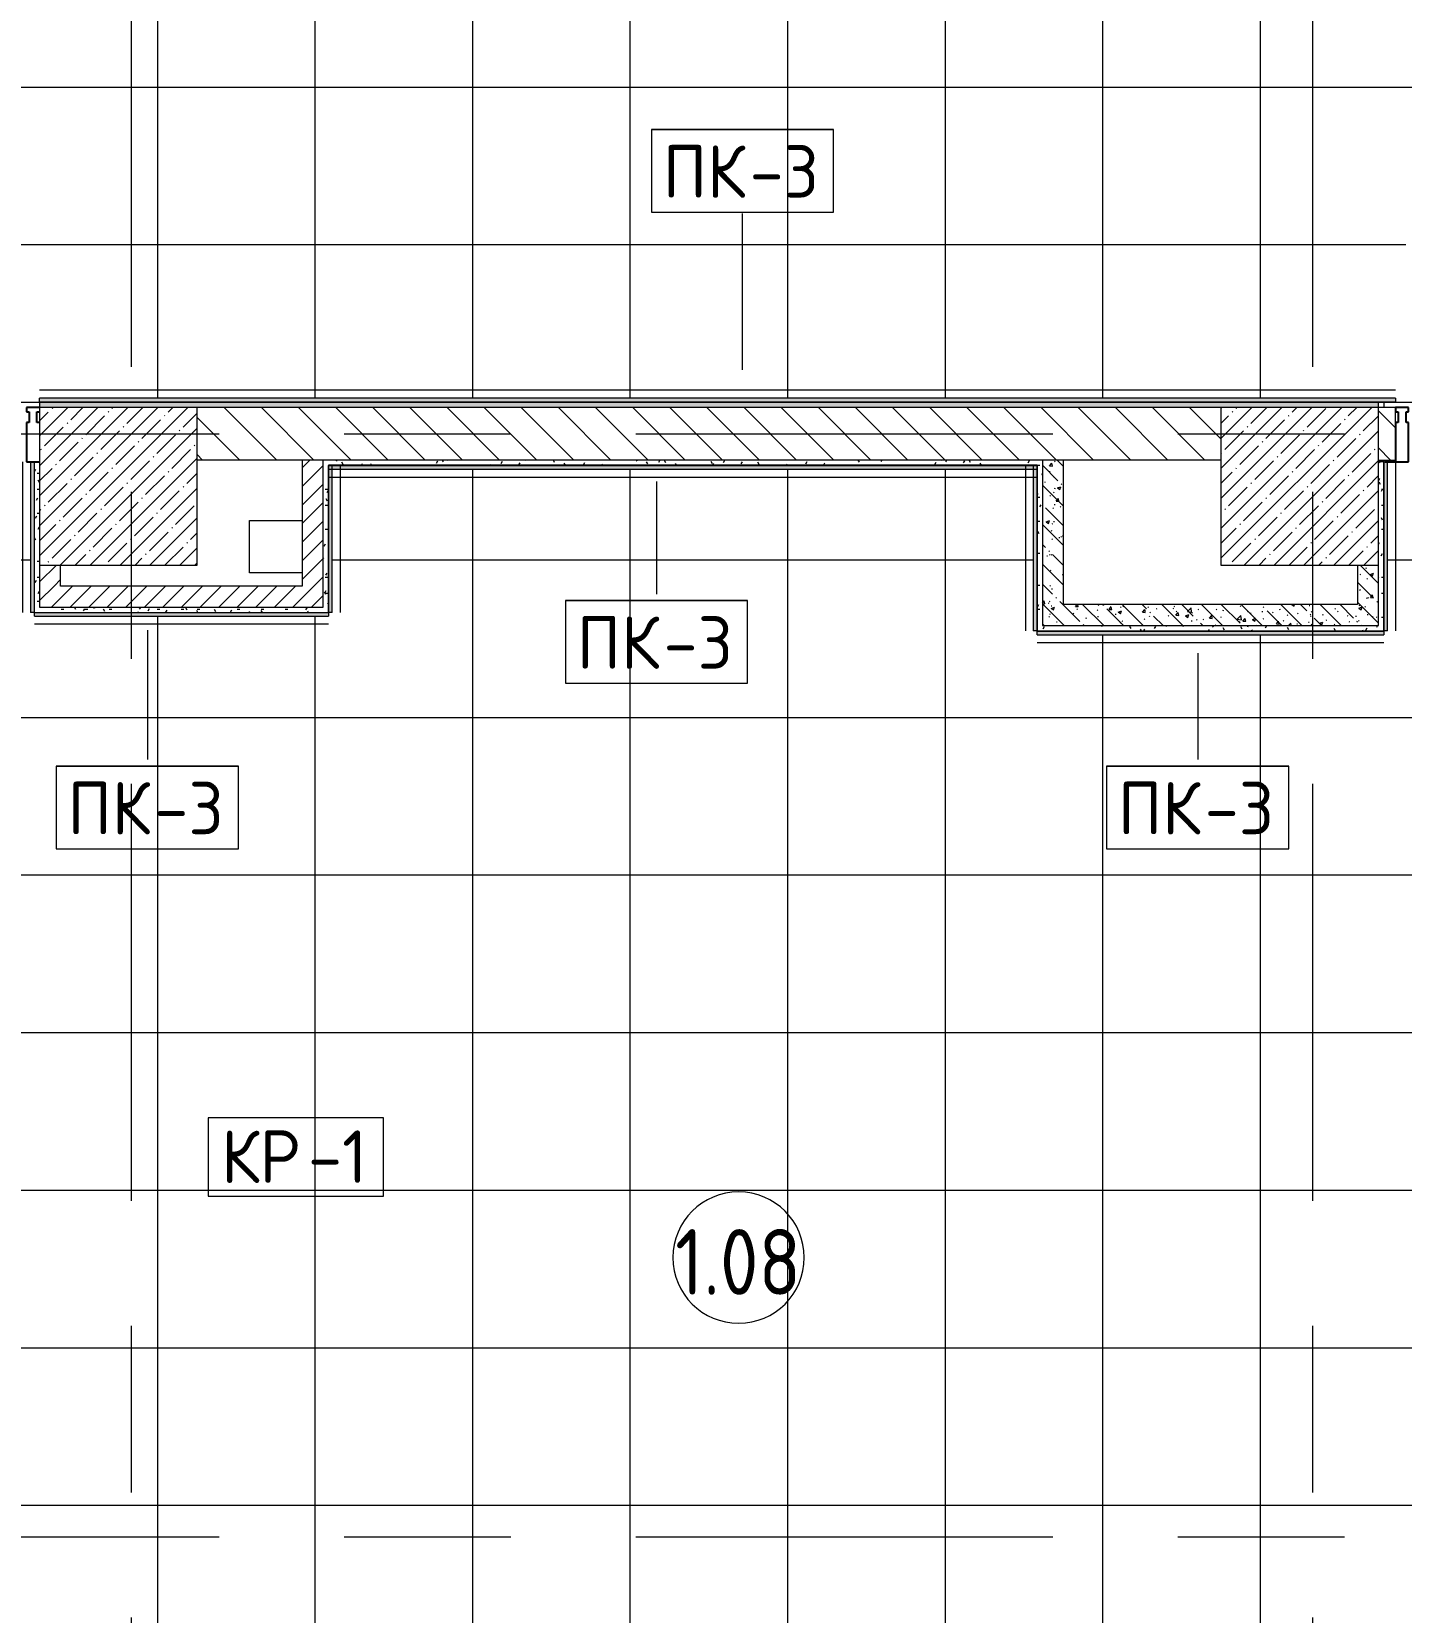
# Model space of a CAD drawing. Header units: millimetres. Extents: x -4005 to 195566, y -8553 to 29000.
# Drawn here: x 7629 to 12847, y 3313 to 9331 of the extents above; entities that cross this region are included whole.
import ezdxf

# ---------------------------------------------------------------- set-up
doc = ezdxf.new("R2010")
doc.units = ezdxf.units.MM
doc.linetypes.add('Осевая', pattern=[3175, 635, -476.25, 1587.5, -476.25])
for name, color, linetype, lineweight in [('A-AREA-IDEN', 7, 'Continuous', 9), ('A-FLOR-IDEN', 7, 'Continuous', 9), ('A-FLOR-PATT', 7, 'Continuous', 9), ('A-GENM-IDEN', 7, 'Continuous', 9), ('A-GLAZ-CWMG', 7, 'Continuous', 9), ('A-GLAZ-CWMG-1', 7, 'Continuous', 25), ('A-WALL', 7, 'Continuous', 9), ('I-WALL', 7, 'Continuous', 9), ('S-COLS', 7, 'Continuous', 9), ('Оси-2', 7, 'Осевая', 9)]:
    doc.layers.add(name, color=color, linetype=linetype, lineweight=lineweight)
for name, color, linetype, lineweight, true_color in [('A-FLOR-1', 7, 'Continuous', 9, 0x787878), ('A-GENM-1', 7, 'Continuous', 9, 0xff8040), ('A-WALL-1', 9, 'Continuous', 9, 0x808080), ('A-WALL-FNSH-1', 9, 'Continuous', 9, 0x808080), ('I-WALL-1', 7, 'Continuous', 9, 0x787878), ('I-WALL-2', 9, 'Continuous', 9, 0x808080), ('S-COLS-1', 9, 'Continuous', 9, 0x808080)]:
    doc.layers.add(name, color=color, linetype=linetype, lineweight=lineweight, true_color=true_color)
doc.styles.add('GOST Common', font='GOST_Common.ttf', dxfattribs={"width": 0.9, "height": 250})
doc.styles.add('GOST Common_1', font='GOST_Common.ttf', dxfattribs={"height": 200})
pattern_1 = [(45, (0, 0), (-35.35534, 35.35534), [])]
pattern_2 = [(135, (0, 0), (-70.7107, -70.7107), [])]
pattern_3 = [(135, (0, 0), (-75.43415, -75.43415), [106.68, -17.78, 3.556, -17.78]), (135, (0, 75.39), (-75.43415, -75.43415), []), (50, (0, 0), (127.5292, -11.1576), [13.335, -146.685]), (355, (0, 0), (-24.6697, 133.74), [10.668, -117.348]), (100.451, (10.63, -0.93), (102.8597, 122.5818), [11.333, -124.663]), (46.184, (0, 35.56), (189.7552, -29.4304), [20.002, -220.027]), (96.636, (15.81, 33.1), (166.1822, 173.1996), [17, -186.995]), (351.184, (0, 35.56), (166.184, 173.1976), [16.002, -176.022]), (21, (17.78, 26.67), (106.1303, -71.586), [13.335, -146.685]), (326, (17.78, 26.67), (43.2619, 128.9318), [10.668, -117.348]), (71.451, (26.62, 20.7), (149.392, 57.3451), [11.333, -124.663]), (37.5, (0, 0), (2.16223, 59.18836), [3.353, -112.573, 3.353, -115.773, -117.793]), (37.5, (0, 0), (2.16223, 59.18836), [-235.052, 3.353, -114.44]), (7.5, (0, 0), (46.77386, 70.12615), [3.353, -64.567, 3.353, -109.906, -44.894]), (7.5, (0, 0), (46.77386, 70.12615), [-181.178, 3.353, -41.542]), (327.5, (-39.65, 0), (94.91367, -4.0101), [3.353, -41.097, 3.353, -135.331, -184.023]), (327.5, (-39.65, 0), (94.91367, -4.0101), [-183.134, 3.353, -180.67]), (317.5, (-57.43, 0), (103.69057, 17.7988), [3.353, -54.432, 3.353, -88.748, -130.683]), (317.5, (-57.43, 0), (103.69057, 17.7988), [-149.885, 3.353, -127.33])]
pattern_4 = [(0, (0, 0), (121.92, 30.48), [10.058, -81.382, 10.058, -81.382, -487.68]), (0, (0, 0), (121.92, 30.48), [-182.88, 10.058, -172.822, 10.058, -81.382, -213.36]), (0, (0, 0), (121.92, 30.48), [-457.2, 10.058, -50.902, 10.058, -142.342]), (120, (45.72, 15.24), (-87.356454, 90.34582), [10.058, -81.382, 10.058, -81.382, -487.68]), (120, (45.72, 15.24), (-87.356454, 90.34582), [-182.88, 10.058, -172.822, 10.058, -81.382, -213.36]), (120, (45.72, 15.24), (-87.356454, 90.34582), [-457.2, 10.058, -50.902, 10.058, -142.342]), (240, (60.96, 76.2), (-34.563546, -120.82582), [10.058, -81.382, 10.058, -81.382, -487.68]), (240, (60.96, 76.2), (-34.563546, -120.82582), [-182.88, 10.058, -172.822, 10.058, -81.382, -213.36]), (240, (60.96, 76.2), (-34.563546, -120.82582), [-457.2, 10.058, -50.902, 10.058, -142.342])]

# ---------------------------------------------------------------- blocks, each defined once
blk = doc.blocks.new('BSC_Колонна _Прямоугольная - 600х600-V58-План отделки полов с раскладкой материалов 1 этажа в осях 1-12')
at = {"layer": 'S-COLS'}
h = blk.add_hatch(dxfattribs=at)
h.set_pattern_fill('FP_89', color=256, style=0, pattern_type=2)
h.set_pattern_definition([(45, (-7960, -7600), (-57.0246, 57.0246), []), (45, (-7902.975, -7600), (-57.0246, 57.0246), [100.806, -20.161, 3.353, -16.808])])
h.paths.add_polyline_path([(-219.2, -300), (300, -300), (300, 300), (-300, 300), (-300, -300)])
at = {"layer": 'S-COLS-1'}
for p, q in [((300, 300), (-300, 300)), ((-300, 300), (-300, -300)), ((300, -300), (300, 300)), ((-300, -300), (300, -300))]:
    blk.add_line(p, q, dxfattribs=at)
blk = doc.blocks.new('BSC_Колонна _Прямоугольная - 600х600-20441433-План отделки полов с раскладкой материалов 1 этажа в осях 1-12')
at = {"layer": 'S-COLS'}
h = blk.add_hatch(dxfattribs=at)
h.set_pattern_fill('FP_98', color=256, style=0, pattern_type=2)
h.set_pattern_definition([(45, (-12460, -7600), (-57.02463, 57.02463), []), (45, (-12402.975, -7600), (-57.02463, 57.02463), [100.806, -20.161, 3.353, -16.808])])
h.paths.add_polyline_path([(-300, -300), (300, -300), (300, 300), (-300, 300), (-300, -164.8)])
at = {"layer": 'S-COLS-1'}
for p, q in [((300, 300), (-300, 300)), ((-300, 300), (-300, -300)), ((300, -300), (300, 300)), ((-300, -300), (300, -300))]:
    blk.add_line(p, q, dxfattribs=at)
blk = doc.blocks.new('Прямоугольный импост - Импост структурный с накладкой - 190мм-32633541-План отделки полов с раскладкой материалов 1 этажа в осях 1-12')
at = {"layer": 'A-GLAZ-CWMG-1'}
for p, q in [((0, 17), (-50, 17)), ((-50, 17), (-50, 0)), ((-50, 0), (-40, 0)), ((-40, 0), (-40, -40)), ((-10, -40), (-10, 0)), ((-10, 0), (0, 0)), ((-40, -40), (-50, -40)), ((-50, -40), (-50, -190)), ((0, -40), (-10, -40)), ((-50, -190), (0, -190))]:
    blk.add_line(p, q, dxfattribs=at)
blk = doc.blocks.new('Плинтус - Плинтус керамогранит бежевый-32865246-План отделки полов с раскладкой материалов 1 этажа в осях 1-12')
at = {"layer": 'A-GENM-1'}
blk.add_hatch(color=256, dxfattribs=at).paths.add_polyline_path([(3729.9, 0), (0, 0), (0, -15), (5165, -15), (5165, 0), (4049, 0)])
for p, q in [((0, 0), (5165, 0)), ((0, -15), (0, 0)), ((0, -15), (5165, -15)), ((0, -45), (5165, -45)), ((5165, 0), (5165, -15))]:
    blk.add_line(p, q, dxfattribs=at)
blk = doc.blocks.new('Плинтус - Плинтус керамогранит бежевый-32866296-План отделки полов с раскладкой материалов 1 этажа в осях 1-12')
at = {"layer": 'A-GENM-1'}
blk.add_hatch(color=256, dxfattribs=at).paths.add_polyline_path([(630, -15), (630, 0), (15, -1), (15, -15), (629.6, -15)])
for p, q in [((0, -15), (630, -15)), ((0, -45), (630, -45)), ((630, 0), (630, -15))]:
    blk.add_line(p, q, dxfattribs=at)
blk = doc.blocks.new('Плинтус - Плинтус керамогранит бежевый-32866294-План отделки полов с раскладкой материалов 1 этажа в осях 1-12')
at = {"layer": 'A-GENM-1'}
blk.add_hatch(color=256, dxfattribs=at).paths.add_polyline_path([(335.1, -15), (2700, -15), (2699, 0), (0, -1), (0, -15), (15, -15)])
for p, q in [((0, -15), (2700, -15)), ((0, -45), (2700, -45))]:
    blk.add_line(p, q, dxfattribs=at)
blk = doc.blocks.new('Плинтус - Плинтус керамогранит бежевый-32866298-План отделки полов с раскладкой материалов 1 этажа в осях 1-12')
at = {"layer": 'A-GENM-1'}
blk.add_hatch(color=256, dxfattribs=at).paths.add_polyline_path([(1020.9, -15), (1320, -15), (1320, 0), (0, 0), (0, -15), (343.7, -15)])
for p, q in [((0, -15), (0, 0)), ((0, -15), (1320, -15)), ((0, -45), (1320, -45)), ((1320, 0), (1320, -15))]:
    blk.add_line(p, q, dxfattribs=at)
blk = doc.blocks.new('Плинтус - Плинтус керамогранит бежевый-32866300-План отделки полов с раскладкой материалов 1 этажа в осях 1-12')
at = {"layer": 'A-GENM-1'}
blk.add_hatch(color=256, dxfattribs=at).paths.add_polyline_path([(643, 0), (643, 15), (0, 15), (0, 0), (623, 0)])
for p, q in [((0, 45), (643, 45)), ((0, 0), (0, 15)), ((643, 15), (0, 15)), ((643, 15), (643, 0))]:
    blk.add_line(p, q, dxfattribs=at)
blk = doc.blocks.new('Плинтус - Плинтус керамогранит бежевый-32866292-План отделки полов с раскладкой материалов 1 этажа в осях 1-12')
at = {"layer": 'A-GENM-1'}
blk.add_hatch(color=256, dxfattribs=at).paths.add_polyline_path([(560, 15), (15, 15), (15, 0), (560, 0)])
for p, q in [((0, 45), (560, 45)), ((560, 15), (0, 15)), ((560, 15), (560, 0))]:
    blk.add_line(p, q, dxfattribs=at)
blk = doc.blocks.new('Плинтус - Плинтус керамогранит бежевый-32866290-План отделки полов с раскладкой материалов 1 этажа в осях 1-12')
at = {"layer": 'A-GENM-1'}
blk.add_hatch(color=256, dxfattribs=at).paths.add_polyline_path([(0, 15), (0, 0), (1120, 0), (1120, 15), (1.1, 15)])
for p, q in [((0, 45), (1120, 45)), ((0, 0), (0, 15)), ((1120, 15), (0, 15)), ((1120, 15), (1120, 0))]:
    blk.add_line(p, q, dxfattribs=at)
blk = doc.blocks.new('Плинтус - Плинтус керамогранит бежевый-32866288-План отделки полов с раскладкой материалов 1 этажа в осях 1-12')
at = {"layer": 'A-GENM-1'}
blk.add_hatch(color=256, dxfattribs=at).paths.add_polyline_path([(573, -15), (573, 0), (0, 0), (0, -15), (567.7, -15)])
for p, q in [((0, -15), (573, -15)), ((0, -45), (573, -45)), ((573, 0), (573, -15))]:
    blk.add_line(p, q, dxfattribs=at)
blk = doc.blocks.new('Прямоугольный импост - Импост структурный с накладкой - 190мм-33226183-План отделки полов с раскладкой материалов 1 этажа в осях 1-12')
at = {"layer": 'A-GLAZ-CWMG-1'}
for p, q in [((0, 190), (-50, 190)), ((-50, 190), (-50, 40)), ((0, 40), (0, 190)), ((-50, 40), (-40, 40)), ((-40, 0), (-50, 0)), ((-50, 0), (-50, -17)), ((-40, 40), (-40, 0)), ((-10, 0), (-10, 40)), ((-10, 40), (0, 40)), ((0, 0), (-10, 0)), ((0, -17), (0, 0)), ((-50, -17), (0, -17))]:
    blk.add_line(p, q, dxfattribs=at)
blk = doc.blocks.new('Марка_Помещения - Номер-25198446-План отделки полов с раскладкой материалов 1 этажа в осях 1-12')
at = {"layer": 'A-AREA-IDEN'}
for start, end in [(360, 180), (180, 360)]:
    blk.add_arc((0, 0), 2.5, start, end, dxfattribs=at)
blk = doc.blocks.new('М_перекрытий_ЭП - Типоразмер-25383776-План отделки полов с раскладкой материалов 1 этажа в осях 1-12')
at = {"layer": 'A-FLOR-IDEN'}
for p, q in [((3.352, 1.578), (-3.336, 1.578)), ((-3.336, 1.578), (-3.336, -1.406)), ((3.352, -1.406), (3.352, 1.578)), ((-3.336, -1.406), (3.352, -1.406))]:
    blk.add_line(p, q, dxfattribs=at)
blk = doc.blocks.new('Mark Reiling - Mark Reiling-26174330-План отделки полов с раскладкой материалов 1 этажа в осях 1-12')
at = {"layer": 'A-GENM-IDEN'}
for p, q in [((-3.47, 1.49), (-3.47, -1.663)), ((-3.47, 1.49), (3.47, 1.49)), ((3.47, 1.49), (-3.47, 1.49)), ((-3.47, 1.49), (-3.47, -1.663)), ((3.47, -1.663), (3.47, 1.49)), ((3.47, -1.663), (3.47, 1.49)), ((-3.47, -1.663), (3.47, -1.663)), ((-3.47, -1.663), (3.47, -1.663))]:
    blk.add_line(p, q, dxfattribs=at)

msp = doc.modelspace()

# ---------------------------------------------------------------- hatches: boundary and pattern name
at = {"layer": 'A-FLOR-PATT'}
h = msp.add_hatch(dxfattribs=at)
h.set_pattern_fill('FP_127', color=256, style=0, pattern_type=2)
h.set_pattern_definition([(0, (9309.74, 16920), (0, 600), []), (90, (9309.74, 16920), (-600, 4e-14), [])])
h.paths.add_polyline_path([(2375.7, 7680), (2918.2, 7680.7), (2918.2, 7730), (2908.2, 7730), (2908.2, 7758.3), (2903.8, 7758.3), (2903.8, 8308.3), (1628.5, 8308.3), (1628.2, 7730), (1618.2, 7730), (1618.2, 7680.7), (2323.6, 7680)])
h.paths.add_polyline_path([(6570, 20627), (6570, 20725), (6560, 20725), (6560, 20627)])
h.paths.add_polyline_path([(6570, 17627), (6570, 17725), (6560, 17725), (6560, 17627)])
h.paths.add_polyline_path([(1837.7, 10879), (1852.7, 10864), (561.6, 10864), (561.6, 10599.6), (546.6, 10600), (546.6, 10879), (1831.4, 10879)])
h.paths.add_polyline_path([(2993.2, 7908), (2993.2, 7920), (4520, 7920), (4520, 8872.1), (4627.5, 8867.9), (4733.9, 8852.1), (4838, 8825.1), (4946.3, 8783.1), (5034.6, 8738.2), (5124.7, 8679.5), (5214.6, 8604.8), (5283.5, 8534.8), (5350.3, 8450.5), (5407.7, 8359.5), (5455, 8262.8), (5502.3, 8359.5), (5559.7, 8450.5), (5628.1, 8536.4), (5702, 8611.4), (5785.3, 8679.5), (5875.4, 8738.2), (5971.4, 8786.9), (6072, 8825.1), (6176.1, 8852.1), (6282.5, 8867.9), (6390, 8872.1), (6390, 7920), (12864.7, 7920), (12864.7, 8899.2), (12971.8, 8894.4), (13077.9, 8878.3), (13181.6, 8850.8), (13281.7, 8812.4), (13377.2, 8763.5), (13466.9, 8704.7), (13549.7, 8636.6), (13629.9, 8553.5), (13691.2, 8475.8), (13748.3, 8385), (13795.2, 8288.5), (13831.6, 8187.6), (13857, 8083.4), (13871, 7977.1), (13887.1, 8032.5), (13913.1, 8084), (13948.1, 8129.8), (13990.9, 8168.5), (14040.1, 8198.6), (14093.9, 8219.2), (14150.7, 8229.5), (14208.4, 8229.2), (14265, 8218.3), (14265, 7936), (14730, 7936), (14730, 7921), (14731.1, 7921), (14736.3, 8012.1), (14754.9, 8121.8), (14785.6, 8228.8), (14828, 8331.7), (14881.5, 8429.2), (14945.5, 8520.2), (15021.6, 8605.5), (15101.9, 8678.1), (15192.2, 8743.1), (15289.2, 8797.6), (15391.7, 8841), (15498.3, 8872.8), (15607.8, 8892.5), (15718.8, 8899.9), (15740, 8900), (15780, 8899.9), (15780, 8897.2), (15830, 8895), (15830, 7936), (17535, 7936), (17535, 7924.3), (17544.6, 8005.3), (17568.2, 8108.8), (17602.6, 8209.1), (17647.5, 8305.2), (17702.2, 8396.1), (17766.3, 8480.6), (17839, 8557.9), (17919.5, 8627), (18011.1, 8689.6), (18101.2, 8738.3), (18198, 8778.3), (18299.8, 8808.2), (18404.2, 8827.1), (18510, 8834.8), (18510, 7936), (20053.3, 7936), (20053.3, 8991.3), (19113.2, 8991.3), (19113.4, 9094.7), (19124.9, 9197.5), (19147.6, 9298.4), (19181.1, 9396.2), (19225.1, 9489.8), (19279.1, 9578), (19342.4, 9659.8), (19414.3, 9734.1), (19502, 9805.6), (19581.6, 9857.9), (19672.2, 9904.4), (19768.8, 9941.3), (19667.6, 9980.5), (19580.1, 10025.4), (19493.8, 10082.4), (19409.9, 10152.9), (19342.4, 10222.8), (19279.1, 10304.6), (19225.1, 10392.8), (19181.1, 10486.4), (19147.6, 10584.2), (19124.9, 10685.1), (19113.4, 10787.9), (19113.2, 10868.5), (13679, 10868.5), (13679, 15220), (13690, 15220), (13690, 15231), (15574.5, 15231), (15574.5, 15246.2), (15635, 15230), (16090, 15231), (16090, 16200), (16130, 16200), (16130, 15230), (20231, 15231), (20231, 12199), (20245, 12185), (20245, 12135), (20395, 12135), (20410, 12120), (20410, 12108), (20444.6, 12108), (20444.6, 12498.9), (22259.8, 12498.9), (22260, 11980), (22270, 11980), (22270, 12108), (22310, 12108), (22310, 12120), (22325, 12135), (22549.4, 12135), (22549.4, 12186.8), (22564.4, 12201.8), (22564.4, 12120), (22570, 12121), (22570, 13300), (22555, 13315), (22555, 14565), (21905, 14565), (21875, 14595), (21875, 15090), (21717.5, 15090), (21717.5, 15200), (21875, 15200), (21875, 15205), (21879, 15210), (21878, 15220), (21717.5, 15220), (21717.5, 15231), (21879, 15231), (21879, 15361), (21890, 15361), (21890, 18800), (21853.8, 18935.2), (21890, 18935.2), (21890, 26014.6), (21873.8, 26075.2), (21890, 26075.2), (21890, 26340), (21879, 26340), (21879, 26849), (21890, 26849), (21890, 27100), (21815, 27100), (21815, 27140), (21825, 27140), (21825, 27180), (21785, 27180), (21785, 27280), (20335, 27280), (20335, 26849), (20221, 26849), (20221, 26476.2), (18741.3, 26476.2), (18741.3, 26269), (18079.3, 26269), (18079.3, 26474), (14795, 26474), (14795, 24645), (13674, 24645), (13674, 24660), (10309.2, 24660), (10174, 24623.8), (10174, 24660), (9746.3, 24660), (9746.3, 24298.8), (9731.3, 24298.8), (9731, 24283.8), (9146.3, 24283.8), (9146.3, 22236), (9731.2, 22236), (9731.2, 22221), (9746.2, 22220), (9746.2, 20749), (9731.2, 20749), (9730, 20734), (8874, 20734), (8874, 20750), (6760, 20750), (6760, 20725), (6610, 20725), (6610, 20627), (6570, 20627), (6570, 20582), (6560, 20582), (6560, 19060), (6570, 19060), (6570, 19123), (6610, 19123), (6610, 19025), (6760, 19025), (6760, 18990), (6780, 18990), (6780, 17750), (6760, 17749.8), (6760, 17725), (6610, 17725), (6610, 17627), (6570, 17627), (6570, 17582), (6560, 17582), (6560, 16060), (6570, 16060), (6570, 16123), (6610, 16123), (6610, 16025), (6760, 16025), (6760, 16010), (6780, 16010), (6781, 15320.5), (6796, 15320.5), (6796, 14991), (7113.5, 14991), (7113.5, 14759.2), (8072.6, 14759.2), (8072.6, 14719.2), (7113.5, 14719.2), (7113.5, 14559), (6796, 14559), (6796, 12551.1), (6883.5, 12532.2), (6984.1, 12498.9), (7080.5, 12455.1), (7171.8, 12401.5), (7257, 12338.4), (7334.9, 12266.7), (7404.9, 12187.2), (7470.4, 12092.8), (7521.7, 11998.7), (7559.2, 11910.8), (7590.3, 11809.5), (7610.4, 11705.5), (7619.5, 11600), (6796, 11600), (6796, 10864), (6781, 10880), (6780, 10880), (3535.1, 10879), (3520.1, 10864), (3520.1, 11362.1), (3520.1, 11363.6), (1852.7, 11363.6), (1852.7, 10894), (1837.7, 10880), (1837.7, 11378.6), (1837.7, 11380), (1831, 11379), (1830, 10880), (545, 10879), (546, 10599.5), (566, 10599.5), (566, 8799.5), (560, 8799.5), (560, 8535), (905.7, 8535), (905.7, 8784.8), (869.5, 8784.8), (905.7, 8920), (905.7, 9120), (1506, 9120), (1506, 8520), (1305, 8519.8), (1305, 7936), (1543.2, 7936), (1542.8, 7921), (1543.2, 7920), (1543.2, 7908), (1578.5, 7908), (1578.5, 8358.3), (2953.8, 8358.3), (2953.8, 7908), (2991, 7908)])
h.paths.add_polyline_path([(18395, 7920), (18395, 8733.8), (18317.2, 8719.8), (18217.2, 8689.6), (18121.4, 8648.1), (18030.9, 8595.9), (17947, 8533.7), (17870.7, 8462.3), (17803.2, 8382.6), (17745.2, 8295.7), (17697.6, 8202.8), (17661, 8104.9), (17635.8, 8003.6), (17624.9, 7920), (17898.1, 7920)])
h.paths.add_polyline_path([(13777.2, 7920), (13784.8, 7920), (13777.2, 8019.1), (13758.3, 8118.9), (13728.3, 8216), (13687.7, 8309.1), (13636.9, 8397.1), (13576.7, 8478.9), (13500.2, 8560), (13430.9, 8619.9), (13347.1, 8677.4), (13257.5, 8725.2), (13158, 8764), (13065.1, 8789.4), (12964.7, 8805), (12964.7, 7920), (13158, 7920)])
h.paths.add_polyline_path([(13962.3, 7920), (14178, 7920), (14178, 8141), (14128.7, 8135), (14081.9, 8118.3), (14040, 8091.6), (14005, 8056.3), (13978.7, 8014.2), (13962.3, 7967.2), (13957.1, 7920)])
h.paths.add_polyline_path([(17534.5, 7920), (17534.6, 7921), (17532.1, 7920)])
h.paths.add_polyline_path([(14821.1, 7920), (15740, 7920), (15740, 8809.9), (15637.4, 8805.3), (15536, 8789.1), (15437.1, 8761.6), (15341.9, 8723.1), (15251.6, 8674.1), (15167.4, 8615.3), (15090.4, 8547.3), (15019.3, 8468), (14961.7, 8387.7), (14911.7, 8298), (14872, 8203.3), (14843.3, 8104.7), (14825.9, 8003.5), (14825.3, 7992.4)])
h.paths.add_polyline_path([(20230, 7920), (20230, 9040), (20210.3, 9040), (20210.3, 7920), (20220, 7920)])
h.paths.add_polyline_path([(4610.2, 7920), (5421.8, 7920), (5414.3, 8010.6), (5395.1, 8108.9), (5365.1, 8204.5), (5324.6, 8296.1), (5274.2, 8382.7), (5208, 8470.1), (5146.3, 8536.4), (5070.3, 8601.6), (4987.6, 8658), (4899.1, 8704.9), (4805.9, 8741.6), (4709.2, 8767.8), (4610.2, 8783.1), (4610.2, 7992.4)])
h.paths.add_polyline_path([(5488.2, 7920), (6299.8, 7920), (6299.8, 8783.1), (6200.8, 8767.8), (6104.1, 8741.6), (6010.9, 8704.9), (5922.4, 8658), (5839.7, 8601.6), (5762.2, 8534.8), (5695.4, 8463.1), (5635.8, 8382.7), (5585.4, 8296.1), (5544.9, 8204.5), (5514.9, 8108.9), (5495.7, 8010.6), (5494.2, 7992.4)])
h.paths.add_polyline_path([(12760, 7921), (7660, 7921), (7660, 7936), (12825, 7936), (12825, 7921), (12760.3, 7921)])
h.paths.add_polyline_path([(3000.8, 7921), (2993.2, 7921), (2993.2, 7936), (3730, 7936), (3730, 7921), (3510, 7921)])
h.paths.add_polyline_path([(545, 8800), (546, 8800), (545, 9072.7)])
h.paths.add_polyline_path([(20110.3, 9040), (20110.3, 9050), (20130.3, 9050), (20130.3, 9090), (20230, 9090), (20230, 10805.2), (20130.3, 10805.2), (20130.3, 10850), (20110.3, 10850), (20110.3, 10860), (20070.3, 10860), (20070.3, 10850), (20053.3, 10850), (20053.3, 10801.3), (19202.8, 10801.3), (19213.3, 10702), (19235.3, 10604.7), (19268.5, 10510.5), (19312.4, 10420.9), (19366.5, 10337), (19430, 10259.9), (19502, 10190.8), (19581.6, 10130.6), (19672.2, 10078.1), (19759, 10039.9), (19854.5, 10010.6), (19952.6, 9992.7), (20052.3, 9986.3), (20052.3, 9896.3), (19952.6, 9889.9), (19854.5, 9872), (19759, 9842.7), (19667.6, 9802.5), (19580.1, 9750.9), (19502, 9691.7), (19430, 9622.6), (19366.5, 9545.6), (19312.4, 9461.7), (19268.5, 9372.1), (19235.3, 9277.9), (19213.3, 9180.6), (19202.8, 9081.3), (20053.3, 9081.3), (20053.3, 9050), (20070.3, 9050), (20070.3, 9040)])
h.paths.add_polyline_path([(545, 9155), (546, 9155), (545, 10152.9)])
h.paths.add_polyline_path([(20220, 10855.2), (20230, 10855.2), (20230, 10880), (20220, 10879.5), (20220, 10868.5), (20210.3, 10868.5), (20210.3, 10855.2)])
h.paths.add_polyline_path([(6760, 10864), (3539, 10864), (3540, 10879), (6781, 10879), (6780, 10864), (6767.7, 10864)])
h.paths.add_polyline_path([(1852.7, 11378.6), (3531, 11378.6), (3531, 11380), (1852.7, 11380)])
h.paths.add_polyline_path([(6768, 11600), (6780, 11600), (6778.9, 11650), (6760, 11650), (6760, 11640), (6768, 11640), (6768, 11620)])
h.paths.add_polyline_path([(6760, 11690), (7521.7, 11690), (7501.8, 11792.2), (7470.4, 11891.4), (7427.8, 11986.4), (7374.7, 12075.9), (7311.7, 12158.8), (7239.6, 12233.9), (7159.5, 12300.3), (7072.3, 12357.2), (6979.1, 12403.6), (6881.3, 12439.2), (6780, 12463.3), (6780, 12550), (6768, 12550), (6768, 12510), (6760, 12510), (6760, 11732)])
h.paths.add_polyline_path([(22310, 11880), (22310, 11892), (22270, 11892), (22270, 11900), (22260, 11900), (22260, 11880), (22295, 11880)])
h.paths.add_polyline_path([(21961, 11880), (22210, 11880), (22209.8, 12448.9), (20494.6, 12448.9), (20494.6, 11900), (20510, 11900), (20510, 11880), (21283.8, 11880)])
h.paths.add_polyline_path([(20450, 11880), (20460, 11880), (20460, 11898.9), (20450, 11898.9), (20450, 11892), (20410, 11892), (20410, 11880), (20444.6, 11880)])
h.paths.add_polyline_path([(22545.2, 12683.8), (22410, 12720), (22545.2, 12756.2)])
h.paths.add_polyline_path([(7095, 14574), (7098.5, 14575), (7097.5, 14976), (7097.5, 14975), (7097.5, 14575), (7095, 14575)])
h.paths.add_polyline_path([(9872.6, 14719.2), (9092.6, 14719.2), (9092.6, 14759.2), (9872.6, 14759.2)])
h.paths.add_polyline_path([(8972.6, 14719.2), (8192.6, 14719.2), (8192.6, 14759.2), (8972.6, 14759.2), (8972.6, 14755.8)])
h.paths.add_polyline_path([(9912.6, 14799.2), (9912.6, 15879.2), (9952.6, 15879.2), (9952.6, 14799.2)])
h.paths.add_polyline_path([(9620, 16006.2), (9460, 16006.2), (9460, 16207), (9458, 16207.3), (9458, 16234.3), (9308.9, 16261.7), (9305, 16266.9), (9303.8, 16274.2), (9305.6, 16281.7), (9309.9, 16287.5), (9315.6, 16289.9), (9330.1, 16287.5), (9460, 16264.3), (9460, 16266), (9458, 16266.9), (9458, 16270), (9460, 16270.4), (9460, 16286.2), (9695, 16286.2), (9695.5, 16799.9), (9725, 16799.9), (9725, 16286.2), (9960, 16286.2), (9960, 16006.2), (9772.3, 16006.2)])
h.paths.add_polyline_path([(9713.4, 16871.5), (9695, 16871.5), (9695, 17385.2), (9460, 17385.2), (9460, 17401.4), (9458, 17401.4), (9458, 17405.4), (9460, 17405.4), (9460, 17407.1), (9315.6, 17381.5), (9309.9, 17383.9), (9305.6, 17389.6), (9303.8, 17397.2), (9305, 17404.5), (9308.9, 17409.7), (9315.6, 17411.7), (9458, 17437.1), (9458, 17464.4), (9460, 17464.4), (9460, 17665.2), (9960, 17665.2), (9960, 17385.2), (9725, 17385.2), (9724.5, 16871.5), (9713.9, 16871.5)])
h.paths.add_polyline_path([(9717.5, 16871.5), (9717.5, 16871.5), (9720.6, 16871.5)])
h.paths.add_polyline_path([(9912.6, 17799.2), (9912.6, 18429.2), (9952.6, 18429.2), (9952.6, 17799.2)])
h.paths.add_polyline_path([(14330, 17821), (13690, 17821), (13690, 17825.5), (13679, 17825.5), (13679, 18474.5), (13690, 18474.5), (13690, 18470), (14330, 18470.7), (14330, 18474.5), (14341, 18474.5), (14340.2, 17825.5), (14334.5, 17825.5), (14334.5, 17821)])
h.paths.add_polyline_path([(13690, 18479), (13679, 18479), (13679, 18490), (14329, 18490), (14328.1, 18479), (13710, 18479)])
h.paths.add_polyline_path([(9952.6, 18549.2), (9912.6, 18549.2), (9912.6, 19179.2), (9952.6, 19179.2), (9952.6, 18795.2)])
h.paths.add_polyline_path([(9912.6, 19299.2), (9912.6, 20632.7), (9952.6, 20632.7), (9952.6, 19299.2)])
h.paths.add_polyline_path([(9731.2, 20749), (9730, 22221), (9131.2, 22221.2), (9131.2, 22220), (9730, 22220), (9730, 20750), (9730, 20749)])
h.paths.add_polyline_path([(13710, 21569), (13679, 21569), (13679, 22224.5), (13690, 22224.5), (13690, 22220), (13700, 22221), (13700, 22232), (14341, 22231.9), (14340.2, 21569), (13758.1, 21569)])
h.paths.add_polyline_path([(9701.1, 22320), (9309.5, 22320), (9309.5, 24120), (9909.7, 24120), (9909.7, 22320), (9730, 22320)])
h.paths.add_polyline_path([(9994.3, 23413.8), (9994.3, 23486.2), (10129.5, 23450)])
h.paths.add_polyline_path([(9731.3, 24298.8), (9731, 24299), (9731, 24298.8)])
h.paths.add_polyline_path([(21283.8, 25920), (20709.7, 25920), (20709.7, 26520), (20910, 26520), (21045.2, 26556.2), (21045.2, 26520), (21310, 26520), (21310, 26255.2), (21346.2, 26255.2), (21310, 26120), (21310, 25920)])
h.paths.add_polyline_path([(21574.8, 26483.8), (21574.8, 26556.2), (21710, 26520)])
h.paths.add_polyline_path([(19252.4, 26560), (20136.3, 26560), (20135.9, 26560), (18913.8, 26560)])
h.paths.add_polyline_path([(21283.8, 26784.8), (21273.8, 26784.8), (21310, 26920), (21346.2, 26784.8), (21310, 26784.8)])
h.paths.add_polyline_path([(21825, 27180), (21890, 27180), (21890, 27280), (21825, 27280), (21825, 27262)])
h = msp.add_hatch(dxfattribs=at)
h.set_pattern_fill('FP_115', color=256, style=0, pattern_type=2)
h.set_pattern_definition([(180, (6909.74, 3720), (7e-14, -600), []), (270, (6909.74, 3720), (600, 4e-14), [])])
h.paths.add_polyline_path([(15535, 140), (15535, 160.3), (14935, 160.3), (14935, 140), (15528, 140)])
h.paths.add_polyline_path([(9772.3, 140), (9835, 140), (9835, 159.9), (9434.7, 159.9), (9434.7, 140)])
h.paths.add_polyline_path([(16510, 520), (17426.8, 520), (17435, 528.2), (17435, 540), (19235, 540), (19235, 535), (20475, 535), (20475, 4355), (14310, 4355), (14310, 4370), (14295, 4370), (14295, 7693), (14310, 7693), (14310, 7700), (14265, 7700), (14265, 7693), (14215, 7693), (14215, 7843), (14225, 7843), (14225, 7863), (14175, 7863), (14175, 7903), (14225, 7903), (14225, 7900), (14310, 7900), (14310, 7920), (13957.1, 7920), (13956.8, 7917.8), (13785, 7917.8), (13784.8, 7920), (12780, 7920), (12780, 7900), (12865, 7900), (12865, 7903), (12915, 7903), (12915, 7863), (12865, 7863), (12865, 7843), (12875, 7843), (12875, 7693), (12825, 7693), (12825, 7700), (12780, 7700), (12780, 7693), (12795, 7693), (12795, 7050), (12780, 7050), (12780, 7035), (11460, 7035), (11460, 7050), (11445, 7050.4), (11445, 7665), (8775, 7665), (8775, 7120), (8760, 7120), (8758.9, 7105), (7640, 7105), (7640, 7120), (7625, 7120), (7625, 7693), (6005, 7693), (6005, 7920), (5488.2, 7920), (5487.5, 7910.8), (5422.5, 7910.8), (5421.8, 7920), (4610.2, 7920), (4610.2, 7913), (4520, 7913), (4520, 7920), (4505, 7920), (4505, 7900), (4555, 7900), (4555, 7883), (4545, 7883), (4545, 7843), (4555, 7843), (4555, 7693), (3765, 7693), (3765, 535), (4231, 535), (4231, 520), (4234, 523), (4234, 540), (6034, 540), (6034, 535), (8280.2, 535), (8280.2, 520), (8295.2, 535), (8295.2, 520), (8409.7, 520), (8409.7, 540), (9209.7, 540), (9209.7, 520), (9323.7, 520.6), (9323.7, 535), (9338.7, 520), (9339.7, 535), (10121, 535), (10121, 520), (10125, 524), (10125, 540), (11925, 540), (11925, 535), (12912.4, 535), (12912.4, 520), (12927.4, 535), (12927.4, 540), (14715.8, 540), (14715.8, 586.3), (14730.8, 571.3), (14730.8, 520), (15631, 521), (15645, 535), (15645, 520), (15658.8, 520), (15658.8, 540), (16458.8, 540), (16458.8, 520), (16473.8, 520), (16473.8, 534.9), (16490, 520)])
h.paths.add_polyline_path([(17272.4, 521), (16488.7, 521.3), (16488.7, 536), (17426.8, 535), (17426.8, 521), (17279.1, 521)])
h.paths.add_polyline_path([(14935, 571), (14731, 571), (14731, 586), (15631, 586), (15630, 571), (15189.5, 571)])
h.paths.add_polyline_path([(14255, 7843), (14265, 7843), (14265, 7883), (14255, 7883)])
h.paths.add_polyline_path([(12825, 7843), (12835, 7843), (12834.7, 7883), (12825, 7883), (12825, 7878.8)])
at = {"layer": 'I-WALL'}
h = msp.add_hatch(dxfattribs=at)
h.set_pattern_fill('FP_20', color=256, style=0, pattern_type=2)
h.set_pattern_definition(pattern_2)
h.paths.add_polyline_path([(8760, 7700), (12160, 7700), (12160, 7900), (8260, 7900), (8260, 7700), (8740, 7700)])
h = msp.add_hatch(dxfattribs=at)
h.set_pattern_fill('FP_20', color=256, style=0, pattern_type=2)
h.set_pattern_definition(pattern_2)
h.paths.add_polyline_path([(16110, 7700), (16660, 7700), (16660, 7900), (15830, 7900), (15830, 7700), (15866.6, 7700)])
h.paths.add_polyline_path([(14700, 7700), (14730, 7700), (14730, 7900), (14265, 7900), (14265, 7700), (14550, 7700)])
h.paths.add_polyline_path([(12760, 7700), (12825, 7700), (12825, 7900), (12760, 7900)])
h = msp.add_hatch(dxfattribs=at)
h.set_pattern_fill('FP_21', color=256, style=0, pattern_type=2)
h.set_pattern_definition(pattern_1)
h.paths.add_polyline_path([(8740, 7140), (8740, 7700), (8660, 7700), (8660, 7140)])
h = msp.add_hatch(dxfattribs=at)
h.set_pattern_fill('FP_21', color=256, style=0, pattern_type=2)
h.set_pattern_definition(pattern_1)
h.paths.add_polyline_path([(7740, 7220), (7740, 7300), (7660, 7300), (7660, 7220)])
h = msp.add_hatch(dxfattribs=at)
h.set_pattern_fill('FP_21', color=256, style=0, pattern_type=2)
h.set_pattern_definition(pattern_1)
h.paths.add_polyline_path([(8660, 7140), (8660, 7220), (7660, 7220), (7660, 7140), (8569.2, 7140)])
at = {"layer": 'I-WALL-1'}
h = msp.add_hatch(dxfattribs=at)
h.set_pattern_fill('FP_45', color=256, style=0, pattern_type=2)
h.set_pattern_definition(pattern_3)
h.paths.add_polyline_path([(11480, 7150), (11560, 7150), (11560, 7700), (11480, 7700), (11480, 7271.5)])
h = msp.add_hatch(dxfattribs=at)
h.set_pattern_fill('FP_45', color=256, style=0, pattern_type=2)
h.set_pattern_definition(pattern_3)
h.paths.add_polyline_path([(12760, 7070), (12760, 7300), (12680, 7300), (12680, 7070)])
h = msp.add_hatch(dxfattribs=at)
h.set_pattern_fill('FP_45', color=256, style=0, pattern_type=2)
h.set_pattern_definition(pattern_3)
h.paths.add_polyline_path([(12680, 7070), (12680, 7150), (11480, 7150), (11480, 7070), (12480.9, 7070)])
at = {"layer": 'I-WALL-2'}
h = msp.add_hatch(dxfattribs=at)
h.set_pattern_fill('FP_116', color=256, style=0, pattern_type=2)
h.set_pattern_definition(pattern_4)
h.paths.add_polyline_path([(12760, 7900), (12760, 7920), (7660, 7920), (7660, 7900), (12480.9, 7900)])
h = msp.add_hatch(dxfattribs=at)
h.set_pattern_fill('FP_116', color=256, style=0, pattern_type=2)
h.set_pattern_definition(pattern_4)
h.paths.add_polyline_path([(7640, 7140), (7660, 7140), (7660, 7693), (7640, 7693), (7640, 7147)])
h = msp.add_hatch(dxfattribs=at)
h.set_pattern_fill('FP_116', color=256, style=0, pattern_type=2)
h.set_pattern_definition(pattern_4)
h.paths.add_polyline_path([(8760, 7680), (11480, 7680), (11480, 7700), (8740, 7700), (8740, 7680)])
h = msp.add_hatch(dxfattribs=at)
h.set_pattern_fill('FP_116', color=256, style=0, pattern_type=2)
h.set_pattern_definition(pattern_4)
h.paths.add_polyline_path([(8740, 7120), (8760, 7120), (8760, 7680), (8740, 7679), (8740, 7140)])
h = msp.add_hatch(dxfattribs=at)
h.set_pattern_fill('FP_116', color=256, style=0, pattern_type=2)
h.set_pattern_definition(pattern_4)
h.paths.add_polyline_path([(11460, 7050), (11480, 7050), (11480, 7680), (11460, 7680), (11460, 7070)])
h = msp.add_hatch(dxfattribs=at)
h.set_pattern_fill('FP_116', color=256, style=0, pattern_type=2)
h.set_pattern_definition(pattern_4)
h.paths.add_polyline_path([(12780, 7070), (12780, 7693), (12760, 7693), (12760, 7070)])
h = msp.add_hatch(dxfattribs=at)
h.set_pattern_fill('FP_116', color=256, style=0, pattern_type=2)
h.set_pattern_definition(pattern_4)
h.paths.add_polyline_path([(8740, 7120), (8740, 7140), (7640, 7140), (7640, 7120), (8660, 7120)])
h = msp.add_hatch(dxfattribs=at)
h.set_pattern_fill('FP_116', color=256, style=0, pattern_type=2)
h.set_pattern_definition(pattern_4)
h.paths.add_polyline_path([(12648, 7050), (12780, 7050), (12780, 7070), (11480, 7070), (11480, 7050), (12480.9, 7050)])

# ---------------------------------------------------------------- linework, layer by layer
at = {"layer": 'A-FLOR-1'}
for p, q in [((6390, 7920), (7660, 7920)), ((12780, 7920), (12780, 7900)), ((12825, 7920), (13784.8, 7920)), ((12780, 7700), (12780, 7693)), ((8460, 7470), (8660, 7470)), ((8460, 7270), (8460, 7470)), ((8660, 7270), (8460, 7270))]:
    msp.add_line(p, q, dxfattribs=at)
at = {"layer": 'A-GENM-IDEN'}
for p, q in [((10337.7, 8043.5), (10337.7, 8639.3)), ((10009.9, 7618), (10009.9, 7189.7)), ((8070.4, 7052.3), (8070.4, 6559.4)), ((12071.5, 6964.7), (12071.5, 6559.4))]:
    msp.add_line(p, q, dxfattribs=at)
at = {"layer": 'A-WALL'}
for p, q in [((11460, 7680), (8760, 7680)), ((8760, 7680), (8760, 7120)), ((11460, 7680), (11460, 7050))]:
    msp.add_line(p, q, dxfattribs=at)
at = {"layer": 'A-WALL-1'}
for p, q in [((7660, 7920), (7660, 7900)), ((12160, 7900), (8260, 7900)), ((12760, 7900), (12760, 7920)), ((12825, 7900), (12760, 7900)), ((12825, 7700), (12825, 7900)), ((7660, 7693), (7640, 7693)), ((7640, 7693), (7640, 7690)), ((12160, 7700), (8260, 7700)), ((8660, 7700), (8660, 7220)), ((8740, 7140), (8740, 7700)), ((11480, 7700), (11480, 7070)), ((11560, 7150), (11560, 7700)), ((12760, 7700), (12825, 7700)), ((12780, 7693), (12760, 7693)), ((12780, 7690), (12780, 7693)), ((7660, 7300), (7660, 7140)), ((7740, 7220), (7740, 7300)), ((12680, 7300), (12680, 7150)), ((12760, 7070), (12760, 7300)), ((8660, 7220), (7740, 7220)), ((7640, 7120), (8760, 7120)), ((7660, 7140), (8740, 7140)), ((12680, 7150), (11560, 7150)), ((11460, 7050), (12780, 7050)), ((11480, 7070), (12760, 7070))]:
    msp.add_line(p, q, dxfattribs=at)
at = {"layer": 'A-WALL-FNSH-1'}
for p, q in [((12825, 7921), (7660, 7921)), ((7660, 7921), (7660, 7920)), ((7660, 7920), (12825, 7920)), ((12825, 7920), (12825, 7921)), ((7640, 7690), (7639, 7690)), ((7639, 7690), (7639, 7119)), ((7640, 7120), (7640, 7690)), ((8761, 7679), (11459, 7679)), ((8761, 7119), (8761, 7679)), ((11459, 7679), (11459, 7049)), ((12780, 7690), (12780, 7050)), ((12781, 7690), (12780, 7690)), ((12781, 7049), (12781, 7690)), ((12825, 7693), (12785, 7693)), ((12785, 7693), (12785, 7692)), ((12785, 7692), (12825, 7692)), ((12825, 7692), (12825, 7693)), ((7639, 7119), (8761, 7119)), ((11459, 7049), (12781, 7049))]:
    msp.add_line(p, q, dxfattribs=at)
at = {"layer": 'Оси-2'}
for p, q in [((8010, 593.7), (8010, 24898.1)), ((12510, 593.7), (12510, 24898.1)), ((-704.7, 7800), (35850, 7800)), ((-704.7, 3600), (35850, 3600))]:
    msp.add_line(p, q, dxfattribs=at)

# ---------------------------------------------------------------- block references
at = {"layer": 'A-AREA-IDEN', "xscale": 99.99999999999993, "yscale": 99.99999999999993, "zscale": 99.99999999999993}
msp.add_blockref('Марка_Помещения - Номер-25198446-План отделки полов с раскладкой материалов 1 этажа в осях 1-12', (10322.7, 4663.3), dxfattribs=at)
at = {"layer": 'A-FLOR-IDEN', "xscale": 99.99999999999993, "yscale": 99.99999999999993, "zscale": 99.99999999999993}
msp.add_blockref('М_перекрытий_ЭП - Типоразмер-25383776-План отделки полов с раскладкой материалов 1 этажа в осях 1-12', (8635.3, 5038), dxfattribs=at)
at = {"layer": 'A-GENM-1'}
for name, p, rotation in [('Плинтус - Плинтус керамогранит бежевый-32865246-План отделки полов с раскладкой материалов 1 этажа в осях 1-12', (12825, 7921), 180), ('Плинтус - Плинтус керамогранит бежевый-32866288-План отделки полов с раскладкой материалов 1 этажа в осях 1-12', (7640, 7693), 269.9999999999997), ('Плинтус - Плинтус керамогранит бежевый-32866292-План отделки полов с раскладкой материалов 1 этажа в осях 1-12', (8760, 7680), 270.0000000000003), ('Плинтус - Плинтус керамогранит бежевый-32866296-План отделки полов с раскладкой материалов 1 этажа в осях 1-12', (11460, 7680), 269.9999999999997), ('Плинтус - Плинтус керамогранит бежевый-32866300-План отделки полов с раскладкой материалов 1 этажа в осях 1-12', (12780, 7693), 270.0000000000003), ('Плинтус - Плинтус керамогранит бежевый-32866290-План отделки полов с раскладкой материалов 1 этажа в осях 1-12', (8760, 7120), 180)]:
    msp.add_blockref(name, p, dxfattribs=dict(at, rotation=rotation))
for name, p in [('Плинтус - Плинтус керамогранит бежевый-32866294-План отделки полов с раскладкой материалов 1 этажа в осях 1-12', (8760, 7680)), ('Плинтус - Плинтус керамогранит бежевый-32866298-План отделки полов с раскладкой материалов 1 этажа в осях 1-12', (11460, 7050))]:
    msp.add_blockref(name, p, dxfattribs=at)
at = {"layer": 'A-GENM-IDEN', "xscale": 99.99999999999993, "yscale": 99.99999999999993, "zscale": 99.99999999999993}
for p in [(10337.7, 8809.8), (10009.9, 7016.2), (8070.4, 6385.9), (12071.5, 6385.9)]:
    msp.add_blockref('Mark Reiling - Mark Reiling-26174330-План отделки полов с раскладкой материалов 1 этажа в осях 1-12', p, dxfattribs=at)
at = {"layer": 'A-GLAZ-CWMG'}
msp.add_blockref('Прямоугольный импост - Импост структурный с накладкой - 190мм-32633541-План отделки полов с раскладкой материалов 1 этажа в осях 1-12', (7660, 7883), dxfattribs=at)
at = {"layer": 'A-GLAZ-CWMG', "rotation": 180}
msp.add_blockref('Прямоугольный импост - Импост структурный с накладкой - 190мм-33226183-План отделки полов с раскладкой материалов 1 этажа в осях 1-12', (12825, 7883), dxfattribs=at)
at = {"layer": 'S-COLS'}
for name, p in [('BSC_Колонна _Прямоугольная - 600х600-V58-План отделки полов с раскладкой материалов 1 этажа в осях 1-12', (7960, 7600)), ('BSC_Колонна _Прямоугольная - 600х600-20441433-План отделки полов с раскладкой материалов 1 этажа в осях 1-12', (12460, 7600))]:
    msp.add_blockref(name, p, dxfattribs=at)

# ---------------------------------------------------------------- texts
at = {"layer": 'A-AREA-IDEN', "insert": (10080.8, 4771.9), "char_height": 250, "width": 606.076, "attachment_point": 1, "style": 'GOST Common'}
msp.add_mtext('1.08', dxfattribs=at)
at = {"layer": 'A-FLOR-IDEN', "char_height": 200, "attachment_point": 1, "style": 'GOST Common_1'}
for s, insert, width in [('КР', (8351.8, 5147.7), 400.844), ('-1', (8682.5, 5147.7), 296.624)]:
    msp.add_mtext(s, dxfattribs=dict(at, insert=insert, width=width))
at = {"layer": 'A-GENM-IDEN', "char_height": 200, "attachment_point": 1, "style": 'GOST Common_1'}
for s, insert, width in [('ПК', (10033.6, 8898.9), 400.844), ('-3', (10364.4, 8898.9), 344.726), ('ПК', (9705.8, 7105.3), 400.844), ('-3', (10036.6, 7105.3), 344.726), ('ПК', (7766.3, 6474.9), 400.844), ('-3', (8097, 6474.9), 344.726), ('ПК', (11767.4, 6474.9), 400.844), ('-3', (12098.1, 6474.9), 344.726)]:
    msp.add_mtext(s, dxfattribs=dict(at, insert=insert, width=width))

doc.saveas('drawing.dxf')
